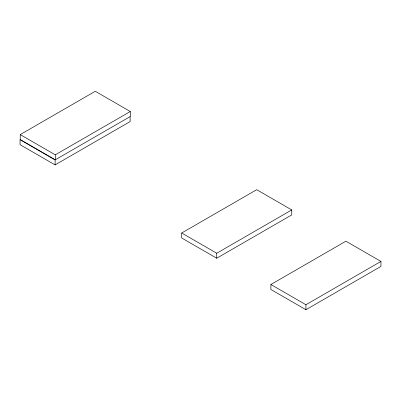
<?xml version="1.0" encoding="UTF-8"?>
<svg xmlns="http://www.w3.org/2000/svg" width="401" height="401" viewBox="0 0 401 401"><rect width="100%" height="100%" fill="white"/><g stroke="black" fill="none" stroke-linecap="round" stroke-linejoin="round"><path stroke-width="0.6" d="M130.305 111.518L55.283 154.826L55.283 159.809L20.235 139.573L20.235 134.596L95.258 91.283L130.305 111.518L130.305 116.496L55.097 159.924L55.097 164.901L20.05 144.666L20.05 139.688L55.097 159.924M55.097 164.901L130.114 121.588L130.114 116.611M181.688 233.006L256.705 189.693L291.753 209.929L291.753 214.906L216.73 258.219L181.688 237.988L181.688 233.006L216.73 253.242L291.753 209.929M270.886 284.504L345.903 241.191L380.95 261.427L380.95 266.404L305.928 309.717L270.886 289.482L270.886 284.504L305.928 304.74L380.95 261.427M20.235 134.596L55.283 154.826M305.928 304.74L305.928 309.717M216.73 253.242L216.73 258.219"/></g></svg>
